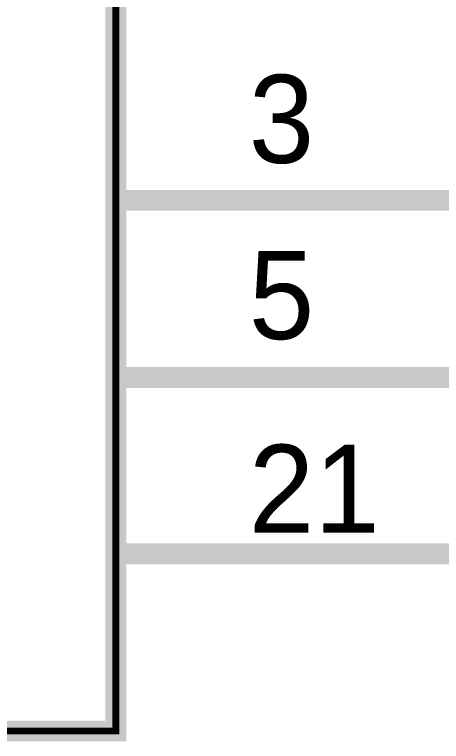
# Model space of a CAD drawing. Header units: millimetres. Extents: x 0 to 15.5, y 0 to 11.1.
# Drawn here: x 8.4433 to 8.6847, y 5.094 to 5.5045 of the extents above; entities that cross this region are included whole.
import ezdxf

# ---------------------------------------------------------------- set-up
doc = ezdxf.new("R2010")
doc.units = ezdxf.units.MM
doc.header["$MEASUREMENT"] = 0
doc.layers.add('Sheet', color=255, linetype='Continuous')

msp = doc.modelspace()

# ---------------------------------------------------------------- linework, layer by layer
at = {"layer": 'Sheet'}
for points, const_width in [([(7.70026, 7.59892), (8.5005, 7.59892), (8.5005, 5.09993), (7.70026, 5.09993), (7.70026, 7.59892)], 0.0118), ([(7.70026, 7.59892), (7.70026, 5.09993), (8.5005, 5.09993), (8.5005, 7.59892), (7.70026, 7.59892), (7.70026, 7.59892)], 0.0039)]:
    msp.add_lwpolyline(points, close=True, dxfattribs=dict(at, const_width=const_width))
at = {"layer": 'Sheet', "const_width": 0.0118}
for points in [[(8.5005, 5.39956), (8.7001, 5.39956)], [(8.5005, 5.29948), (8.7001, 5.29948)], [(8.5005, 5.20002), (8.7001, 5.20002)]]:
    msp.add_lwpolyline(points, dxfattribs=at)

# ---------------------------------------------------------------- texts
at = {"layer": 'Sheet'}
for s, height, p in [('3', 0.04973, (8.57574, 5.4207)), ('5', 0.04973, (8.57574, 5.32124)), ('21', 0.049731, (8.57574, 5.21183))]:
    msp.add_text(s, height=height, dxfattribs=at).set_placement(p)

doc.saveas('drawing.dxf')
